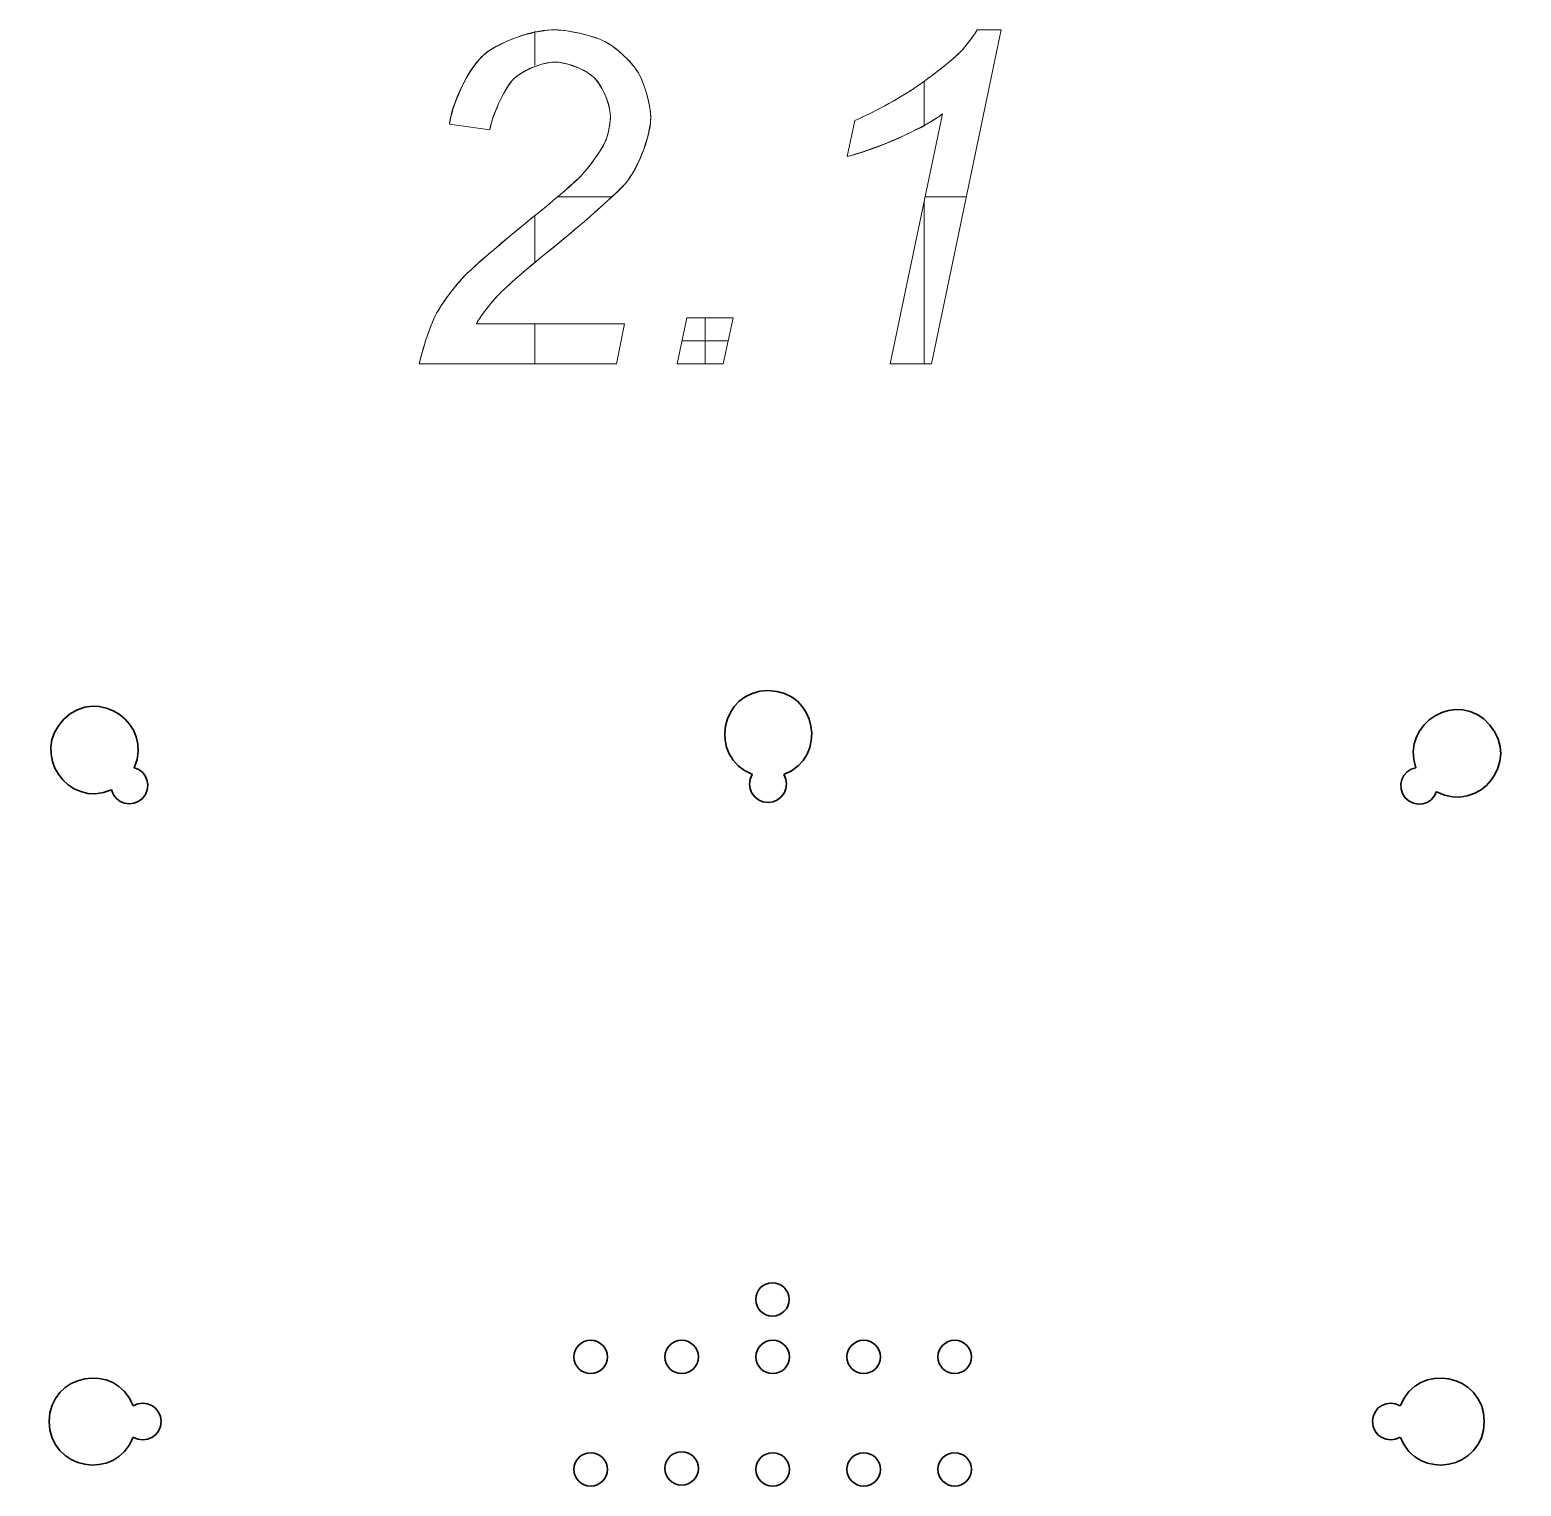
# Model space of a CAD drawing. Header units: centimetres. Extents: x -10.7 to 10.7, y -4.6 to 4.6.
# Drawn here: x -4.792 to -0.329, y 0.02 to 4.378 of the extents above; entities that cross this region are included whole.
import ezdxf

# ---------------------------------------------------------------- set-up
doc = ezdxf.new("R2010")
doc.units = ezdxf.units.CM
doc.header["$MEASUREMENT"] = 0
doc.layers.add('Default', color=7, linetype='Continuous')
doc.layers.add('Layer 1', color=7, linetype='Continuous')

msp = doc.modelspace()

# ---------------------------------------------------------------- linework, layer by layer
at = {"layer": 'Default', "color": 5, "lineweight": 9}
for points, knots in [([(-3.53624, 4.09591), (-3.52457, 4.18319), (-3.46235, 4.27716), (-3.43416, 4.30232), (-3.43416, 4.30232), (-3.37778, 4.35265), (-3.26557, 4.37781), (-3.22356, 4.37781), (-3.22356, 4.37781), (-3.16739, 4.37781), (-3.09372, 4.3545), (-3.07093, 4.34285), (-3.07093, 4.34285), (-3.02534, 4.31953), (-2.97964, 4.26574), (-2.96819, 4.24467), (-2.96819, 4.24467), (-2.94529, 4.20253), (-2.93383, 4.13666), (-2.93383, 4.11426), (-2.93383, 4.11426), (-2.93383, 4.04875), (-2.98033, 3.9555), (-3.00358, 3.92525), (-3.00358, 3.92525), (-3.0322, 3.88748), (-3.186, 3.75752), (-3.25575, 3.70199), (-3.25575, 3.70199), (-3.31567, 3.65436), (-3.37491, 3.59995), (-3.38955, 3.58466), (-3.38955, 3.58466), (-3.41882, 3.55407), (-3.4482, 3.51179), (-3.45558, 3.4983)], [0, 0, 0, 0, 0.1, 0.1, 0.1, 0.1, 0.2, 0.2, 0.2, 0.2, 0.3, 0.3, 0.3, 0.3, 0.4, 0.4, 0.4, 0.4, 0.5, 0.5, 0.5, 0.5, 0.6, 0.6, 0.6, 0.6, 0.7, 0.7, 0.7, 0.7, 0.8, 0.8, 0.8, 0.8, 1, 1, 1, 1]), ([(-3.53624, 4.09591), (-3.52457, 4.18319), (-3.46235, 4.27716), (-3.43416, 4.30232), (-3.43416, 4.30232), (-3.37778, 4.35265), (-3.26557, 4.37781), (-3.22356, 4.37781), (-3.22356, 4.37781), (-3.16739, 4.37781), (-3.09372, 4.3545), (-3.07093, 4.34285), (-3.07093, 4.34285), (-3.02534, 4.31953), (-2.97964, 4.26574), (-2.96819, 4.24467), (-2.96819, 4.24467), (-2.94529, 4.20253), (-2.93383, 4.13666), (-2.93383, 4.11426), (-2.93383, 4.11426), (-2.93383, 4.04875), (-2.98033, 3.9555), (-3.00358, 3.92525), (-3.00358, 3.92525), (-3.0322, 3.88748), (-3.186, 3.75752), (-3.25575, 3.70199), (-3.25575, 3.70199), (-3.31567, 3.65436), (-3.37491, 3.59995), (-3.38955, 3.58466), (-3.38955, 3.58466), (-3.41882, 3.55407), (-3.4482, 3.51179), (-3.45558, 3.4983)], [0, 0, 0, 0, 0.1, 0.1, 0.1, 0.1, 0.2, 0.2, 0.2, 0.2, 0.3, 0.3, 0.3, 0.3, 0.4, 0.4, 0.4, 0.4, 0.5, 0.5, 0.5, 0.5, 0.6, 0.6, 0.6, 0.6, 0.7, 0.7, 0.7, 0.7, 0.8, 0.8, 0.8, 0.8, 1, 1, 1, 1]), ([(-3.45558, 3.4983), (-3.44083, 3.52528), (-3.40418, 3.56936), (-3.38955, 3.58466), (-3.38955, 3.58466), (-3.36027, 3.61525), (-3.28571, 3.67817), (-3.25575, 3.70199), (-3.25575, 3.70199), (-3.11625, 3.81305), (-3.01789, 3.90637), (-3.00358, 3.92525), (-3.00358, 3.92525), (-2.95708, 3.98575), (-2.93383, 4.0815), (-2.93383, 4.11426), (-2.93383, 4.11426), (-2.93383, 4.15906), (-2.95674, 4.2236), (-2.96819, 4.24467), (-2.96819, 4.24467), (-2.99109, 4.28681), (-3.04814, 4.33119), (-3.07093, 4.34285), (-3.07093, 4.34285), (-3.11652, 4.36616), (-3.19547, 4.37781), (-3.22356, 4.37781), (-3.22356, 4.37781), (-3.30758, 4.37781), (-3.40597, 4.32749), (-3.43416, 4.30232), (-3.43416, 4.30232), (-3.49055, 4.252), (-3.53041, 4.13955), (-3.53624, 4.09591)], [0, 0, 0, 0, 0.1, 0.1, 0.1, 0.1, 0.2, 0.2, 0.2, 0.2, 0.3, 0.3, 0.3, 0.3, 0.4, 0.4, 0.4, 0.4, 0.5, 0.5, 0.5, 0.5, 0.6, 0.6, 0.6, 0.6, 0.7, 0.7, 0.7, 0.7, 0.8, 0.8, 0.8, 0.8, 1, 1, 1, 1]), ([(-2.32286, 4.10673), (-2.26193, 4.13177), (-2.17213, 4.1846), (-2.14247, 4.20476), (-2.14247, 4.20476), (-2.08313, 4.24508), (-2.02347, 4.29536), (-2.00848, 4.31042), (-2.00848, 4.31042), (-1.99028, 4.32893), (-1.9648, 4.3646), (-1.95661, 4.37781)], [0, 0, 0, 0, 0.25, 0.25, 0.25, 0.25, 0.5, 0.5, 0.5, 0.5, 1, 1, 1, 1]), ([(-2.32286, 4.10673), (-2.26193, 4.13177), (-2.17213, 4.1846), (-2.14247, 4.20476), (-2.14247, 4.20476), (-2.08313, 4.24508), (-2.02347, 4.29536), (-2.00848, 4.31042), (-2.00848, 4.31042), (-1.99028, 4.32893), (-1.9648, 4.3646), (-1.95661, 4.37781)], [0, 0, 0, 0, 0.25, 0.25, 0.25, 0.25, 0.5, 0.5, 0.5, 0.5, 1, 1, 1, 1]), ([(-1.95661, 4.37781), (-1.97299, 4.3514), (-1.99938, 4.31968), (-2.00848, 4.31042), (-2.00848, 4.31042), (-2.03847, 4.2803), (-2.1128, 4.22492), (-2.14247, 4.20476), (-2.14247, 4.20476), (-2.2018, 4.16444), (-2.29239, 4.11925), (-2.32286, 4.10673)], [0, 0, 0, 0, 0.25, 0.25, 0.25, 0.25, 0.5, 0.5, 0.5, 0.5, 1, 1, 1, 1]), ([(-3.62661, 3.37781), (-3.61406, 3.43831), (-3.5856, 3.50943), (-3.57451, 3.52988), (-3.57451, 3.52988), (-3.55232, 3.57076), (-3.50446, 3.62791), (-3.48607, 3.64626), (-3.48607, 3.64626), (-3.4493, 3.68297), (-3.326, 3.78541), (-3.27354, 3.82746), (-3.27354, 3.82746), (-3.20991, 3.87828), (-3.15475, 3.92798), (-3.14308, 3.94013), (-3.14308, 3.94013), (-3.10944, 3.9752), (-3.07738, 4.02644), (-3.06975, 4.04329), (-3.06975, 4.04329), (-3.05946, 4.06626), (-3.05432, 4.10472), (-3.05432, 4.11821), (-3.05432, 4.11821), (-3.05432, 4.16364), (-3.08641, 4.21805), (-3.10246, 4.23389), (-3.10246, 4.23389), (-3.13456, 4.26558), (-3.19723, 4.28143), (-3.22054, 4.28143), (-3.22054, 4.28143), (-3.26679, 4.28143), (-3.32446, 4.24927), (-3.34173, 4.23319), (-3.34173, 4.23319), (-3.37628, 4.20103), (-3.40836, 4.11391), (-3.41576, 4.0784)], [0, 0, 0, 0, 0.0909091, 0.0909091, 0.0909091, 0.0909091, 0.1818182, 0.1818182, 0.1818182, 0.1818182, 0.2727273, 0.2727273, 0.2727273, 0.2727273, 0.3636364, 0.3636364, 0.3636364, 0.3636364, 0.4545455, 0.4545455, 0.4545455, 0.4545455, 0.5454545, 0.5454545, 0.5454545, 0.5454545, 0.6363636, 0.6363636, 0.6363636, 0.6363636, 0.7272727, 0.7272727, 0.7272727, 0.7272727, 0.8181818, 0.8181818, 0.8181818, 0.8181818, 1, 1, 1, 1]), ([(-3.62661, 3.37781), (-3.61406, 3.43831), (-3.5856, 3.50943), (-3.57451, 3.52988), (-3.57451, 3.52988), (-3.55232, 3.57076), (-3.50446, 3.62791), (-3.48607, 3.64626), (-3.48607, 3.64626), (-3.4493, 3.68297), (-3.326, 3.78541), (-3.27354, 3.82746), (-3.27354, 3.82746), (-3.20991, 3.87828), (-3.15475, 3.92798), (-3.14308, 3.94013), (-3.14308, 3.94013), (-3.10944, 3.9752), (-3.07738, 4.02644), (-3.06975, 4.04329), (-3.06975, 4.04329), (-3.05946, 4.06626), (-3.05432, 4.10472), (-3.05432, 4.11821), (-3.05432, 4.11821), (-3.05432, 4.16364), (-3.08641, 4.21805), (-3.10246, 4.23389), (-3.10246, 4.23389), (-3.13456, 4.26558), (-3.19723, 4.28143), (-3.22054, 4.28143), (-3.22054, 4.28143), (-3.26679, 4.28143), (-3.32446, 4.24927), (-3.34173, 4.23319), (-3.34173, 4.23319), (-3.37628, 4.20103), (-3.40836, 4.11391), (-3.41576, 4.0784)], [0, 0, 0, 0, 0.0909091, 0.0909091, 0.0909091, 0.0909091, 0.1818182, 0.1818182, 0.1818182, 0.1818182, 0.2727273, 0.2727273, 0.2727273, 0.2727273, 0.3636364, 0.3636364, 0.3636364, 0.3636364, 0.4545455, 0.4545455, 0.4545455, 0.4545455, 0.5454545, 0.5454545, 0.5454545, 0.5454545, 0.6363636, 0.6363636, 0.6363636, 0.6363636, 0.7272727, 0.7272727, 0.7272727, 0.7272727, 0.8181818, 0.8181818, 0.8181818, 0.8181818, 1, 1, 1, 1]), ([(-3.41576, 4.0784), (-3.40095, 4.14943), (-3.359, 4.21711), (-3.34173, 4.23319), (-3.34173, 4.23319), (-3.30719, 4.26535), (-3.24367, 4.28143), (-3.22054, 4.28143), (-3.22054, 4.28143), (-3.17392, 4.28143), (-3.11851, 4.24974), (-3.10246, 4.23389), (-3.10246, 4.23389), (-3.07036, 4.20221), (-3.05432, 4.14093), (-3.05432, 4.11821), (-3.05432, 4.11821), (-3.05432, 4.09123), (-3.06461, 4.05477), (-3.06975, 4.04329), (-3.06975, 4.04329), (-3.085, 4.00959), (-3.12626, 3.95766), (-3.14308, 3.94013), (-3.14308, 3.94013), (-3.16642, 3.91584), (-3.24172, 3.85287), (-3.27354, 3.82746), (-3.27354, 3.82746), (-3.37846, 3.74337), (-3.46769, 3.66462), (-3.48607, 3.64626), (-3.48607, 3.64626), (-3.52285, 3.60955), (-3.56342, 3.55032), (-3.57451, 3.52988), (-3.57451, 3.52988), (-3.59669, 3.48899), (-3.62033, 3.40806), (-3.62661, 3.37781)], [0, 0, 0, 0, 0.0909091, 0.0909091, 0.0909091, 0.0909091, 0.1818182, 0.1818182, 0.1818182, 0.1818182, 0.2727273, 0.2727273, 0.2727273, 0.2727273, 0.3636364, 0.3636364, 0.3636364, 0.3636364, 0.4545455, 0.4545455, 0.4545455, 0.4545455, 0.5454545, 0.5454545, 0.5454545, 0.5454545, 0.6363636, 0.6363636, 0.6363636, 0.6363636, 0.7272727, 0.7272727, 0.7272727, 0.7272727, 0.8181818, 0.8181818, 0.8181818, 0.8181818, 1, 1, 1, 1])]:
    msp.add_open_spline(points, degree=3, knots=knots, dxfattribs=at)
for points in [[(-3.28022, 4.37369), (-3.28022, 4.37369), (-3.28022, 4.27138), (-3.28022, 4.27138)], [(-3.28022, 4.37369), (-3.28022, 4.37369), (-3.28022, 4.27138), (-3.28022, 4.27138)], [(-1.88489, 4.37781), (-1.88489, 4.37781), (-2.09404, 3.37781), (-2.09404, 3.37781)], [(-1.88489, 4.37781), (-1.88489, 4.37781), (-2.09404, 3.37781), (-2.09404, 3.37781)], [(-2.09404, 3.37781), (-2.09404, 3.37781), (-1.88489, 4.37781), (-1.88489, 4.37781)], [(-1.95661, 4.37781), (-1.95661, 4.37781), (-1.88489, 4.37781), (-1.88489, 4.37781)], [(-1.95661, 4.37781), (-1.95661, 4.37781), (-1.88489, 4.37781), (-1.88489, 4.37781)], [(-1.88489, 4.37781), (-1.88489, 4.37781), (-1.95661, 4.37781), (-1.95661, 4.37781)], [(-2.11536, 4.22355), (-2.11536, 4.22355), (-2.11536, 4.08877), (-2.11536, 4.08877)], [(-2.11536, 4.22355), (-2.11536, 4.22355), (-2.11536, 4.08877), (-2.11536, 4.08877)], [(-2.06034, 4.12621), (-2.12799, 4.07294), (-2.28449, 4.0143), (-2.34583, 3.9983)], [(-2.06034, 4.12621), (-2.12799, 4.07294), (-2.28449, 4.0143), (-2.34583, 3.9983)], [(-2.34583, 3.9983), (-2.22315, 4.0303), (-2.09416, 4.09958), (-2.06034, 4.12621)], [(-2.34583, 3.9983), (-2.34583, 3.9983), (-2.32286, 4.10673), (-2.32286, 4.10673)], [(-2.34583, 3.9983), (-2.34583, 3.9983), (-2.32286, 4.10673), (-2.32286, 4.10673)], [(-2.32286, 4.10673), (-2.32286, 4.10673), (-2.34583, 3.9983), (-2.34583, 3.9983)], [(-2.21697, 3.37781), (-2.21697, 3.37781), (-2.06034, 4.12621), (-2.06034, 4.12621)], [(-2.21697, 3.37781), (-2.21697, 3.37781), (-2.06034, 4.12621), (-2.06034, 4.12621)], [(-2.06034, 4.12621), (-2.06034, 4.12621), (-2.21697, 3.37781), (-2.21697, 3.37781)], [(-3.41576, 4.0784), (-3.41576, 4.0784), (-3.53624, 4.09591), (-3.53624, 4.09591)], [(-3.41576, 4.0784), (-3.41576, 4.0784), (-3.53624, 4.09591), (-3.53624, 4.09591)], [(-3.53624, 4.09591), (-3.53624, 4.09591), (-3.41576, 4.0784), (-3.41576, 4.0784)], [(-3.21191, 3.87781), (-3.21191, 3.87781), (-3.048, 3.87781), (-3.048, 3.87781)], [(-3.21191, 3.87781), (-3.21191, 3.87781), (-3.048, 3.87781), (-3.048, 3.87781)], [(-2.11536, 3.86333), (-2.11536, 3.86333), (-2.11536, 3.37781), (-2.11536, 3.37781)], [(-2.11536, 3.86333), (-2.11536, 3.86333), (-2.11536, 3.37781), (-2.11536, 3.37781)], [(-2.11233, 3.87781), (-2.11233, 3.87781), (-1.98946, 3.87781), (-1.98946, 3.87781)], [(-2.11233, 3.87781), (-2.11233, 3.87781), (-1.98946, 3.87781), (-1.98946, 3.87781)], [(-3.28022, 3.8221), (-3.28022, 3.8221), (-3.28022, 3.68232), (-3.28022, 3.68232)], [(-3.28022, 3.8221), (-3.28022, 3.8221), (-3.28022, 3.68232), (-3.28022, 3.68232)], [(-3.45558, 3.4983), (-3.45558, 3.4983), (-3.01215, 3.4983), (-3.01215, 3.4983)], [(-3.45558, 3.4983), (-3.45558, 3.4983), (-3.01215, 3.4983), (-3.01215, 3.4983)], [(-3.01215, 3.4983), (-3.01215, 3.4983), (-3.45558, 3.4983), (-3.45558, 3.4983)], [(-3.28022, 3.4983), (-3.28022, 3.4983), (-3.28022, 3.37781), (-3.28022, 3.37781)], [(-3.28022, 3.4983), (-3.28022, 3.4983), (-3.28022, 3.37781), (-3.28022, 3.37781)], [(-3.01215, 3.4983), (-3.01215, 3.4983), (-3.03577, 3.37781), (-3.03577, 3.37781)], [(-3.01215, 3.4983), (-3.01215, 3.4983), (-3.03577, 3.37781), (-3.03577, 3.37781)], [(-3.03577, 3.37781), (-3.03577, 3.37781), (-3.01215, 3.4983), (-3.01215, 3.4983)], [(-2.85449, 3.37781), (-2.85449, 3.37781), (-2.8254, 3.51637), (-2.8254, 3.51637)], [(-2.85449, 3.37781), (-2.85449, 3.37781), (-2.8254, 3.51637), (-2.8254, 3.51637)], [(-2.8254, 3.51637), (-2.8254, 3.51637), (-2.85449, 3.37781), (-2.85449, 3.37781)], [(-2.8254, 3.51637), (-2.8254, 3.51637), (-2.68685, 3.51637), (-2.68685, 3.51637)], [(-2.8254, 3.51637), (-2.8254, 3.51637), (-2.68685, 3.51637), (-2.68685, 3.51637)], [(-2.68685, 3.51637), (-2.68685, 3.51637), (-2.8254, 3.51637), (-2.8254, 3.51637)], [(-2.77067, 3.51637), (-2.77067, 3.51637), (-2.77067, 3.37781), (-2.77067, 3.37781)], [(-2.77067, 3.51637), (-2.77067, 3.51637), (-2.77067, 3.37781), (-2.77067, 3.37781)], [(-2.68685, 3.51637), (-2.68685, 3.51637), (-2.71659, 3.37781), (-2.71659, 3.37781)], [(-2.68685, 3.51637), (-2.68685, 3.51637), (-2.71659, 3.37781), (-2.71659, 3.37781)], [(-2.71659, 3.37781), (-2.71659, 3.37781), (-2.68685, 3.51637), (-2.68685, 3.51637)], [(-2.83994, 3.44709), (-2.83994, 3.44709), (-2.70172, 3.44709), (-2.70172, 3.44709)], [(-2.83994, 3.44709), (-2.83994, 3.44709), (-2.70172, 3.44709), (-2.70172, 3.44709)], [(-3.03577, 3.37781), (-3.03577, 3.37781), (-3.62661, 3.37781), (-3.62661, 3.37781)], [(-3.03577, 3.37781), (-3.03577, 3.37781), (-3.62661, 3.37781), (-3.62661, 3.37781)], [(-3.62661, 3.37781), (-3.62661, 3.37781), (-3.03577, 3.37781), (-3.03577, 3.37781)], [(-2.71659, 3.37781), (-2.71659, 3.37781), (-2.85449, 3.37781), (-2.85449, 3.37781)], [(-2.71659, 3.37781), (-2.71659, 3.37781), (-2.85449, 3.37781), (-2.85449, 3.37781)], [(-2.85449, 3.37781), (-2.85449, 3.37781), (-2.71659, 3.37781), (-2.71659, 3.37781)], [(-2.09404, 3.37781), (-2.09404, 3.37781), (-2.21697, 3.37781), (-2.21697, 3.37781)], [(-2.09404, 3.37781), (-2.09404, 3.37781), (-2.21697, 3.37781), (-2.21697, 3.37781)], [(-2.21697, 3.37781), (-2.21697, 3.37781), (-2.09404, 3.37781), (-2.09404, 3.37781)]]:
    msp.add_open_spline(points, degree=3, dxfattribs=at)
at = {"layer": 'Layer 1', "color": 5, "lineweight": 35}
for points, knots in [([(-4.54693, 2.10302), (-4.67892, 2.04634), (-4.79178, 2.21402), (-4.68958, 2.31496), (-4.68958, 2.31496), (-4.58739, 2.4159), (-4.42112, 2.30098), (-4.47942, 2.16971), (-4.47942, 2.16971), (-4.43836, 2.15873), (-4.42474, 2.10731), (-4.45498, 2.07745), (-4.45498, 2.07745), (-4.48522, 2.04758), (-4.53646, 2.06183), (-4.54693, 2.10302)], [0, 0, 0, 0, 0.2, 0.2, 0.2, 0.2, 0.4, 0.4, 0.4, 0.4, 0.6, 0.6, 0.6, 0.6, 1, 1, 1, 1]), ([(-2.53557, 2.14909), (-2.40129, 2.2008), (-2.43804, 2.40002), (-2.58192, 2.40041), (-2.58192, 2.40041), (-2.72582, 2.4008), (-2.76365, 2.20178), (-2.62966, 2.14935)], [0, 0, 0, 0, 0.3333333, 0.3333333, 0.3333333, 0.3333333, 1, 1, 1, 1]), ([(-0.64408, 2.16968), (-0.69153, 2.30525), (-0.51648, 2.40629), (-0.42282, 2.29739), (-0.42282, 2.29739), (-0.32916, 2.18849), (-0.45525, 2.03052), (-0.5822, 2.09773), (-0.5822, 2.09773), (-0.59599, 2.05753), (-0.64821, 2.04749), (-0.67593, 2.0797), (-0.67593, 2.0797), (-0.70364, 2.11193), (-0.68589, 2.16206), (-0.64408, 2.16968)], [0, 0, 0, 0, 0.2, 0.2, 0.2, 0.2, 0.4, 0.4, 0.4, 0.4, 0.6, 0.6, 0.6, 0.6, 1, 1, 1, 1]), ([(-2.53603, 2.14935), (-2.51373, 2.11276), (-2.53999, 2.06584), (-2.58285, 2.06573), (-2.58285, 2.06573), (-2.6257, 2.06561), (-2.65223, 2.11238), (-2.63012, 2.14909)], [0, 0, 0, 0, 0.3333333, 0.3333333, 0.3333333, 0.3333333, 1, 1, 1, 1]), ([(-2.56958, 0.62825), (-2.59719, 0.62823), (-2.61956, 0.60583), (-2.61954, 0.57822), (-2.61954, 0.57822), (-2.61952, 0.5506), (-2.59712, 0.52824), (-2.56951, 0.52826), (-2.56951, 0.52826), (-2.54188, 0.52828), (-2.51951, 0.55067), (-2.51953, 0.57829), (-2.51953, 0.57829), (-2.51955, 0.6059), (-2.54195, 0.62827), (-2.56958, 0.62825)], [0, 0, 0, 0, 0.2, 0.2, 0.2, 0.2, 0.4, 0.4, 0.4, 0.4, 0.6, 0.6, 0.6, 0.6, 1, 1, 1, 1]), ([(-3.11363, 0.3565), (-3.08602, 0.3565), (-3.06363, 0.37889), (-3.06363, 0.4065), (-3.06363, 0.4065), (-3.06363, 0.43411), (-3.08602, 0.4565), (-3.11363, 0.4565), (-3.11363, 0.4565), (-3.14125, 0.4565), (-3.16363, 0.43411), (-3.16363, 0.4065), (-3.16363, 0.4065), (-3.16363, 0.37889), (-3.14125, 0.3565), (-3.11363, 0.3565)], [0, 0, 0, 0, 0.2, 0.2, 0.2, 0.2, 0.4, 0.4, 0.4, 0.4, 0.6, 0.6, 0.6, 0.6, 1, 1, 1, 1]), ([(-2.84129, 0.3565), (-2.81368, 0.3565), (-2.79129, 0.37889), (-2.79129, 0.4065), (-2.79129, 0.4065), (-2.79129, 0.43411), (-2.81368, 0.4565), (-2.84129, 0.4565), (-2.84129, 0.4565), (-2.8689, 0.4565), (-2.89129, 0.43411), (-2.89129, 0.4065), (-2.89129, 0.4065), (-2.89129, 0.37889), (-2.8689, 0.3565), (-2.84129, 0.3565)], [0, 0, 0, 0, 0.2, 0.2, 0.2, 0.2, 0.4, 0.4, 0.4, 0.4, 0.6, 0.6, 0.6, 0.6, 1, 1, 1, 1]), ([(-2.56895, 0.3565), (-2.54134, 0.3565), (-2.51895, 0.37889), (-2.51895, 0.4065), (-2.51895, 0.4065), (-2.51895, 0.43411), (-2.54134, 0.4565), (-2.56895, 0.4565), (-2.56895, 0.4565), (-2.59656, 0.4565), (-2.61895, 0.43411), (-2.61895, 0.4065), (-2.61895, 0.4065), (-2.61895, 0.37889), (-2.59656, 0.3565), (-2.56895, 0.3565)], [0, 0, 0, 0, 0.2, 0.2, 0.2, 0.2, 0.4, 0.4, 0.4, 0.4, 0.6, 0.6, 0.6, 0.6, 1, 1, 1, 1]), ([(-2.2966, 0.3565), (-2.26898, 0.3565), (-2.2466, 0.37889), (-2.2466, 0.4065), (-2.2466, 0.4065), (-2.2466, 0.43411), (-2.26898, 0.4565), (-2.2966, 0.4565), (-2.2966, 0.4565), (-2.32422, 0.4565), (-2.34661, 0.43411), (-2.34661, 0.4065), (-2.34661, 0.4065), (-2.34661, 0.37889), (-2.32422, 0.3565), (-2.2966, 0.3565)], [0, 0, 0, 0, 0.2, 0.2, 0.2, 0.2, 0.4, 0.4, 0.4, 0.4, 0.6, 0.6, 0.6, 0.6, 1, 1, 1, 1]), ([(-2.02426, 0.3565), (-1.99664, 0.3565), (-1.97425, 0.37889), (-1.97425, 0.4065), (-1.97425, 0.4065), (-1.97425, 0.43411), (-1.99664, 0.4565), (-2.02426, 0.4565), (-2.02426, 0.4565), (-2.05187, 0.4565), (-2.07425, 0.43411), (-2.07425, 0.4065), (-2.07425, 0.4065), (-2.07425, 0.37889), (-2.05187, 0.3565), (-2.02426, 0.3565)], [0, 0, 0, 0, 0.2, 0.2, 0.2, 0.2, 0.4, 0.4, 0.4, 0.4, 0.6, 0.6, 0.6, 0.6, 1, 1, 1, 1]), ([(-4.48251, 0.25998), (-4.53458, 0.39411), (-4.73369, 0.35682), (-4.73369, 0.21294), (-4.73369, 0.21294), (-4.73369, 0.06906), (-4.53458, 0.03177), (-4.48251, 0.1659)], [0, 0, 0, 0, 0.3333333, 0.3333333, 0.3333333, 0.3333333, 1, 1, 1, 1]), ([(-0.69088, 0.25998), (-0.63881, 0.39411), (-0.4397, 0.35682), (-0.4397, 0.21294), (-0.4397, 0.21294), (-0.4397, 0.06906), (-0.63881, 0.03177), (-0.69088, 0.1659)], [0, 0, 0, 0, 0.3333333, 0.3333333, 0.3333333, 0.3333333, 1, 1, 1, 1]), ([(-4.48251, 0.1659), (-4.44585, 0.1437), (-4.39901, 0.17009), (-4.39901, 0.21294), (-4.39901, 0.21294), (-4.39901, 0.25579), (-4.44585, 0.28218), (-4.48251, 0.25998)], [0, 0, 0, 0, 0.3333333, 0.3333333, 0.3333333, 0.3333333, 1, 1, 1, 1]), ([(-0.69088, 0.1659), (-0.72754, 0.1437), (-0.77438, 0.17009), (-0.77438, 0.21294), (-0.77438, 0.21294), (-0.77438, 0.25579), (-0.72754, 0.28218), (-0.69088, 0.25998)], [0, 0, 0, 0, 0.3333333, 0.3333333, 0.3333333, 0.3333333, 1, 1, 1, 1]), ([(-3.11363, 0.01951), (-3.08602, 0.01951), (-3.06363, 0.0419), (-3.06363, 0.06951), (-3.06363, 0.06951), (-3.06363, 0.09712), (-3.08602, 0.11951), (-3.11363, 0.11951), (-3.11363, 0.11951), (-3.14125, 0.11951), (-3.16363, 0.09712), (-3.16363, 0.06951), (-3.16363, 0.06951), (-3.16363, 0.0419), (-3.14125, 0.01951), (-3.11363, 0.01951)], [0, 0, 0, 0, 0.2, 0.2, 0.2, 0.2, 0.4, 0.4, 0.4, 0.4, 0.6, 0.6, 0.6, 0.6, 1, 1, 1, 1]), ([(-2.84129, 0.02248), (-2.81368, 0.02248), (-2.79129, 0.04487), (-2.79129, 0.07248), (-2.79129, 0.07248), (-2.79129, 0.1001), (-2.81368, 0.12248), (-2.84129, 0.12248), (-2.84129, 0.12248), (-2.8689, 0.12248), (-2.89129, 0.1001), (-2.89129, 0.07248), (-2.89129, 0.07248), (-2.89129, 0.04487), (-2.8689, 0.02248), (-2.84129, 0.02248)], [0, 0, 0, 0, 0.2, 0.2, 0.2, 0.2, 0.4, 0.4, 0.4, 0.4, 0.6, 0.6, 0.6, 0.6, 1, 1, 1, 1]), ([(-2.56895, 0.01951), (-2.54134, 0.01951), (-2.51895, 0.0419), (-2.51895, 0.06951), (-2.51895, 0.06951), (-2.51895, 0.09712), (-2.54134, 0.11951), (-2.56895, 0.11951), (-2.56895, 0.11951), (-2.59656, 0.11951), (-2.61895, 0.09712), (-2.61895, 0.06951), (-2.61895, 0.06951), (-2.61895, 0.0419), (-2.59656, 0.01951), (-2.56895, 0.01951)], [0, 0, 0, 0, 0.2, 0.2, 0.2, 0.2, 0.4, 0.4, 0.4, 0.4, 0.6, 0.6, 0.6, 0.6, 1, 1, 1, 1]), ([(-2.2966, 0.01951), (-2.26898, 0.01951), (-2.2466, 0.0419), (-2.2466, 0.06951), (-2.2466, 0.06951), (-2.2466, 0.09712), (-2.26898, 0.11951), (-2.2966, 0.11951), (-2.2966, 0.11951), (-2.32422, 0.11951), (-2.34661, 0.09712), (-2.34661, 0.06951), (-2.34661, 0.06951), (-2.34661, 0.0419), (-2.32422, 0.01951), (-2.2966, 0.01951)], [0, 0, 0, 0, 0.2, 0.2, 0.2, 0.2, 0.4, 0.4, 0.4, 0.4, 0.6, 0.6, 0.6, 0.6, 1, 1, 1, 1]), ([(-2.02426, 0.01951), (-1.99664, 0.01951), (-1.97425, 0.0419), (-1.97425, 0.06951), (-1.97425, 0.06951), (-1.97425, 0.09712), (-1.99664, 0.11951), (-2.02426, 0.11951), (-2.02426, 0.11951), (-2.05187, 0.11951), (-2.07425, 0.09712), (-2.07425, 0.06951), (-2.07425, 0.06951), (-2.07425, 0.0419), (-2.05187, 0.01951), (-2.02426, 0.01951)], [0, 0, 0, 0, 0.2, 0.2, 0.2, 0.2, 0.4, 0.4, 0.4, 0.4, 0.6, 0.6, 0.6, 0.6, 1, 1, 1, 1])]:
    msp.add_open_spline(points, degree=3, knots=knots, dxfattribs=at)

doc.saveas('drawing.dxf')
